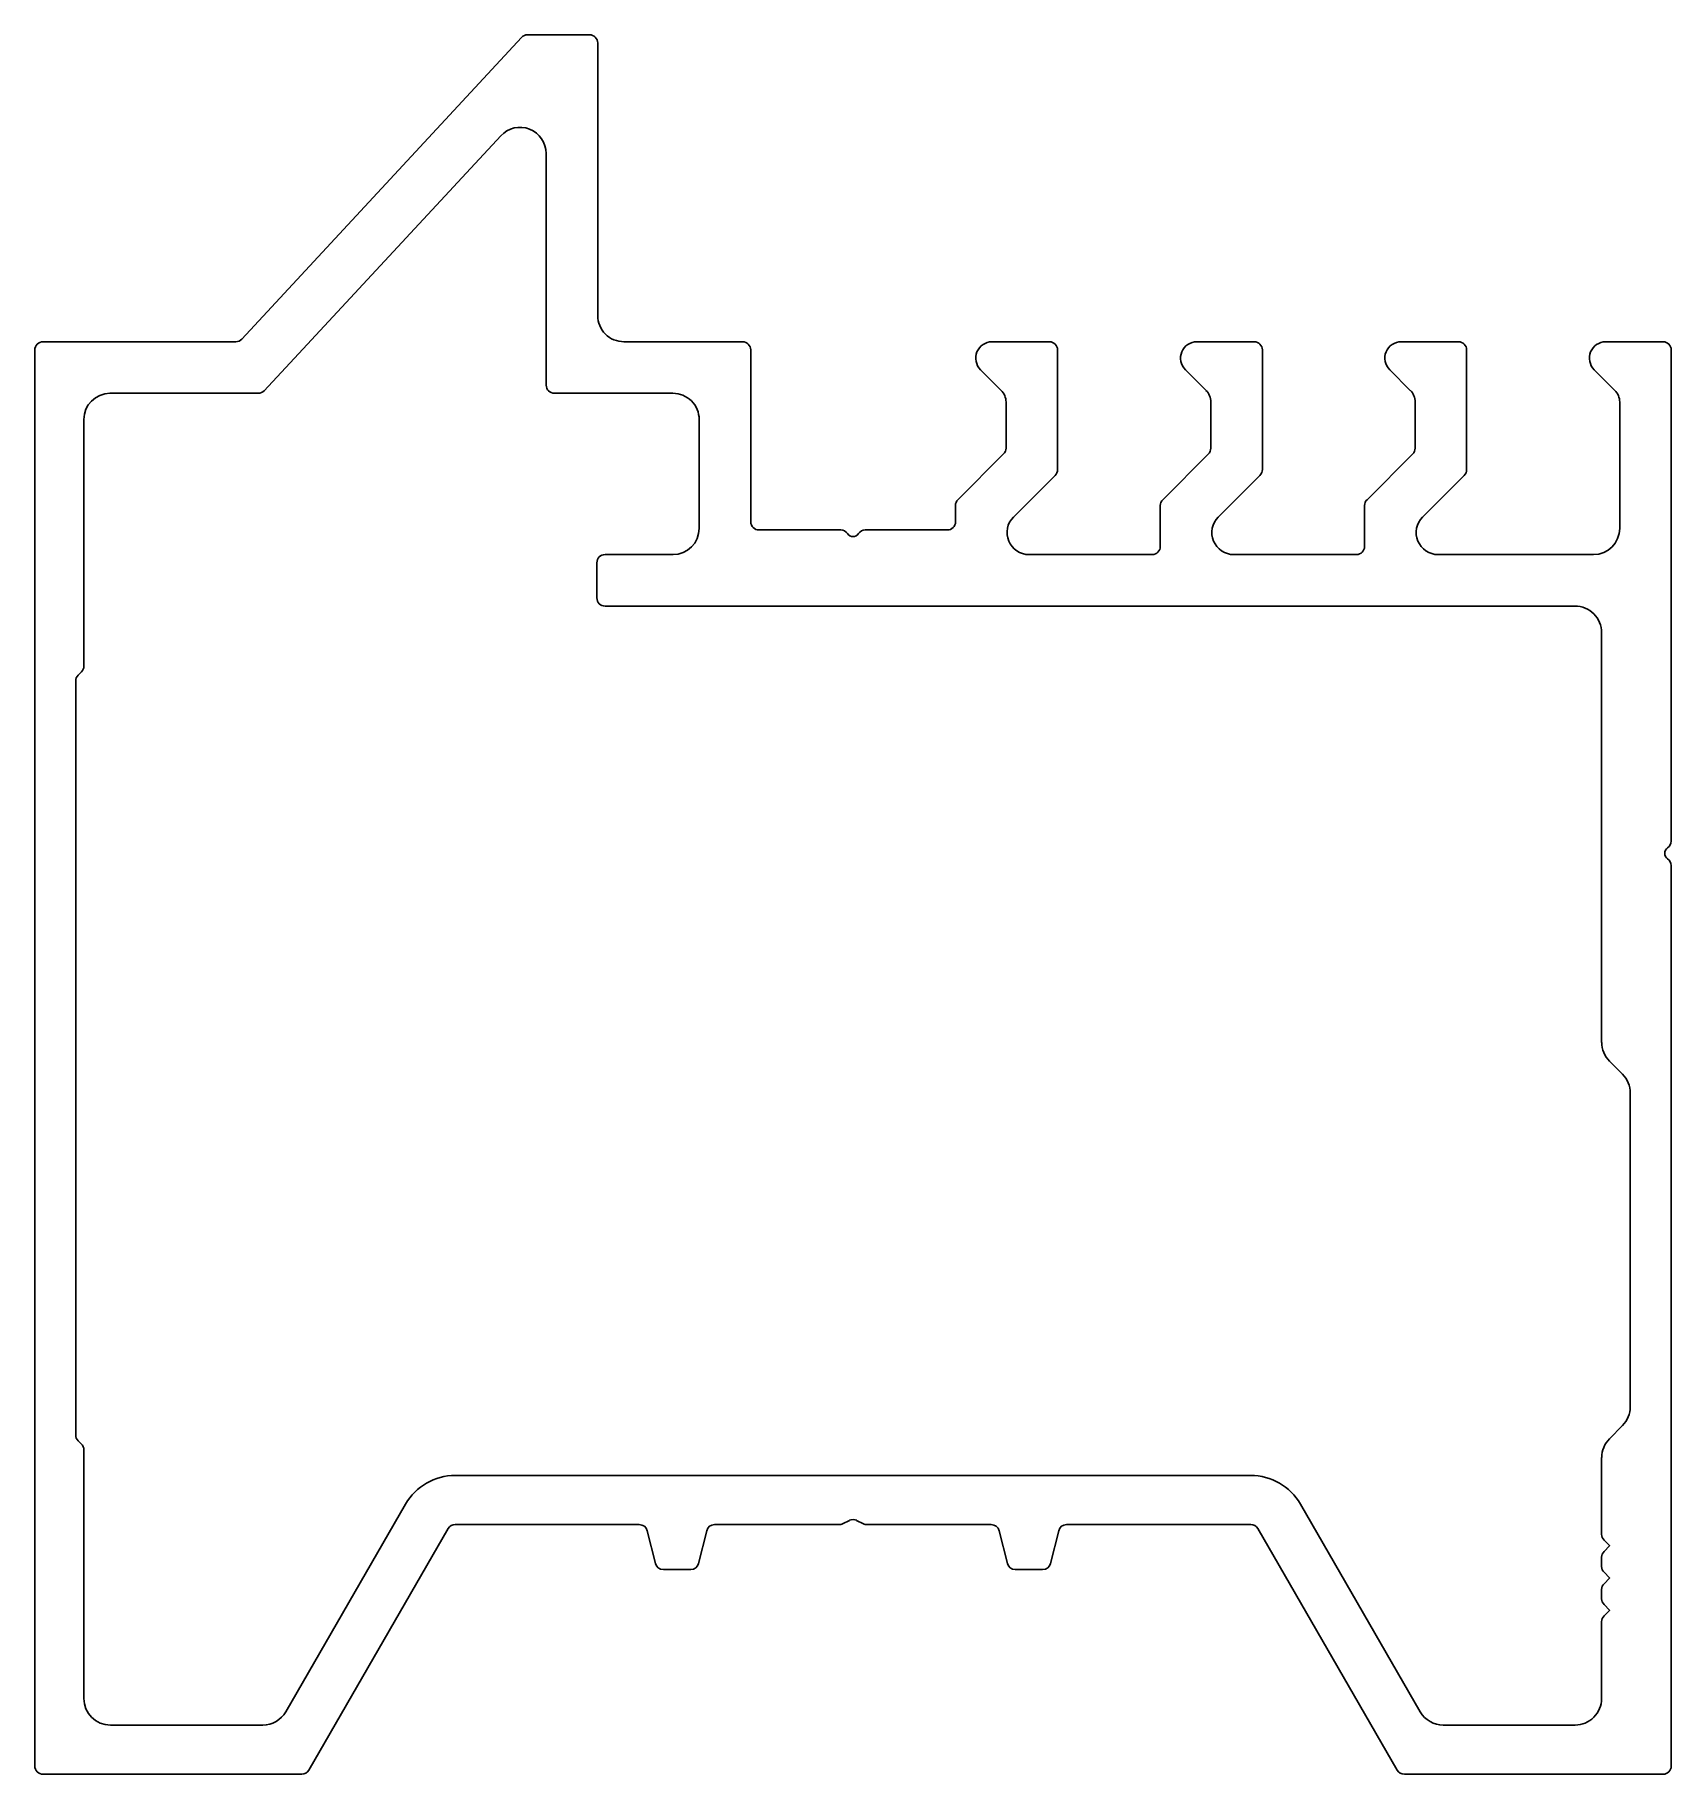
# Model space of a CAD drawing. Extents: x 9.6 to 60.4, y 12.1 to 66.1.
import ezdxf

# ---------------------------------------------------------------- set-up
doc = ezdxf.new("R2010")
doc.units = 0
doc.layers.get('0').update_dxf_attribs({"linetype": 'CONTINUOUS'})

msp = doc.modelspace()

# ---------------------------------------------------------------- linework, layer by layer
for p, q in [((24.732, 65.982), (16.042, 56.618)), ((26.838, 66.063), (24.916, 66.063)), ((27.093, 57.35), (27.093, 65.809)), ((16.741, 55.018), (24.083, 62.93)), ((25.493, 62.379), (25.493, 55.191)), ((9.616, 56.283), (9.616, 12.337)), ((15.857, 56.537), (9.871, 56.537)), ((31.589, 56.537), (27.908, 56.537)), ((31.843, 50.948), (31.843, 56.283)), ((41.115, 56.537), (39.337, 56.537)), ((41.369, 52.571), (41.369, 56.283)), ((47.473, 56.537), (45.695, 56.537)), ((47.727, 52.572), (47.727, 56.284)), ((53.816, 56.537), (52.038, 56.537)), ((54.07, 52.572), (54.07, 56.284)), ((60.167, 56.537), (58.388, 56.537)), ((60.421, 41.041), (60.421, 56.283)), ((38.978, 55.669), (39.619, 55.028)), ((45.337, 55.669), (45.978, 55.028)), ((51.68, 55.669), (52.321, 55.027)), ((58.03, 55.669), (58.671, 55.028)), ((11.951, 54.937), (16.554, 54.937)), ((25.747, 54.937), (29.428, 54.937)), ((39.769, 54.668), (39.769, 54.668)), ((39.769, 54.668), (39.769, 53.234)), ((46.126, 54.669), (46.126, 53.234)), ((52.47, 54.668), (52.47, 54.668)), ((52.47, 54.668), (52.47, 53.234)), ((58.82, 54.669), (58.82, 50.746)), ((11.141, 46.472), (11.141, 54.124)), ((30.243, 54.124), (30.243, 50.745)), ((39.694, 53.054), (38.275, 51.635)), ((46.052, 53.054), (44.633, 51.635)), ((52.395, 53.054), (50.976, 51.635)), ((40.001, 51.098), (41.295, 52.391)), ((46.359, 51.098), (47.652, 52.391)), ((52.702, 51.098), (53.996, 52.391)), ((38.201, 51.455), (38.201, 50.949)), ((44.559, 51.455), (44.559, 50.187)), ((50.902, 51.455), (50.902, 50.187)), ((40.001, 51.098), (40.001, 51.098)), ((34.638, 50.695), (32.099, 50.695)), ((37.948, 50.695), (35.399, 50.695)), ((27.068, 49.678), (27.068, 48.586)), ((29.432, 49.933), (27.322, 49.933)), ((44.306, 49.933), (40.486, 49.933)), ((50.649, 49.933), (46.843, 49.933)), ((58.009, 49.933), (53.187, 49.933)), ((27.322, 48.332), (57.434, 48.332)), ((58.261, 47.508), (58.261, 34.795)), ((10.887, 22.613), (10.887, 46.007)), ((10.96, 46.186), (11.066, 46.293)), ((60.421, 12.337), (60.421, 40.281)), ((58.504, 34.21), (58.909, 33.806)), ((59.151, 33.224), (59.151, 23.487)), ((58.909, 22.902), (58.502, 22.495)), ((11.065, 22.329), (10.962, 22.433)), ((11.141, 14.433), (11.141, 22.149)), ((58.261, 21.912), (58.261, 19.526)), ((47.366, 21.355), (22.668, 21.355)), ((21.13, 20.466), (17.409, 14.021)), ((52.63, 14.019), (48.907, 20.466)), ((18.123, 12.21), (22.45, 19.704)), ((22.669, 19.831), (28.384, 19.831)), ((28.631, 19.639), (28.631, 19.639)), ((28.631, 19.639), (28.885, 18.626)), ((30.226, 18.626), (30.479, 19.639)), ((30.724, 19.831), (34.583, 19.831)), ((34.697, 19.858), (34.905, 19.962)), ((35.132, 19.962), (35.132, 19.962)), ((35.132, 19.962), (35.34, 19.858)), ((35.454, 19.831), (39.311, 19.831)), ((39.558, 19.639), (39.811, 18.626)), ((41.152, 18.626), (41.406, 19.639)), ((41.651, 19.831), (47.366, 19.831)), ((47.587, 19.704), (47.587, 19.704)), ((47.587, 19.704), (51.914, 12.21)), ((58.335, 19.349), (58.506, 19.178)), ((58.506, 19.167), (58.335, 18.996)), ((29.131, 18.434), (29.979, 18.434)), ((40.058, 18.434), (40.906, 18.434)), ((58.261, 18.819), (58.261, 18.526)), ((58.261, 17.819), (58.261, 17.526)), ((58.335, 18.349), (58.506, 18.178)), ((58.506, 18.167), (58.335, 17.996)), ((58.335, 17.349), (58.506, 17.178)), ((58.261, 16.819), (58.261, 14.434)), ((58.506, 17.167), (58.335, 16.996)), ((16.694, 13.608), (11.966, 13.608)), ((16.694, 13.608), (16.694, 13.608)), ((57.436, 13.608), (53.344, 13.608)), ((9.872, 12.083), (17.905, 12.083)), ((52.135, 12.083), (60.168, 12.083))]:
    msp.add_line(p, q)
for centre, radius, start, end in [((24.918, 65.809), 0.254, 90.2875, 137.1387), ((26.839, 65.809), 0.254, 0.1118, 90.2875), ((24.68, 62.378), 0.813, 0.0801, 137.2433), ((27.906, 57.35), 0.813, 180, 270.1608), ((9.871, 56.283), 0.254, 90, 180.0499), ((15.856, 56.791), 0.254, 270.2878, 317.1387), ((31.589, 56.283), 0.254, 360, 90), ((39.337, 56.029), 0.508, 89.9999, 225.1125), ((41.115, 56.283), 0.254, 0.0863, 90), ((45.695, 56.029), 0.508, 89.9999, 225.1836), ((47.473, 56.283), 0.254, 0.2101, 90), ((52.038, 56.029), 0.508, 89.9999, 225.1917), ((53.816, 56.283), 0.254, 0.1883, 90), ((58.388, 56.029), 0.508, 89.9999, 225.1784), ((60.167, 56.283), 0.254, 360, 90), ((25.747, 55.191), 0.254, 180, 270), ((11.953, 54.124), 0.813, 90.1475, 180.0218), ((16.554, 55.191), 0.254, 270, 317.2688), ((29.43, 54.124), 0.813, 360, 90.1475), ((39.261, 54.668), 0.508, 0, 45.146), ((45.618, 54.668), 0.508, 0.0448, 45.0168), ((51.962, 54.668), 0.508, 0, 44.9998), ((58.312, 54.668), 0.508, 0.0683, 45.0465), ((39.515, 53.234), 0.254, 314.9999, 0), ((45.872, 53.234), 0.254, 314.9998, 0.0634), ((52.216, 53.234), 0.254, 314.9998, 0), ((41.115, 52.571), 0.254, 314.9998, 0.0863), ((47.473, 52.571), 0.254, 314.9999, 0.2101), ((53.816, 52.571), 0.254, 314.9999, 0.1883), ((38.455, 51.455), 0.254, 134.9999, 180.1583), ((44.813, 51.455), 0.254, 134.9999, 180), ((51.156, 51.455), 0.254, 134.9999, 180), ((29.43, 50.745), 0.813, 270.1357, 0), ((32.097, 50.949), 0.254, 180.1166, 270.2764), ((37.947, 50.949), 0.254, 270.2765, 0), ((40.484, 50.615), 0.683, 134.9998, 270.148), ((46.842, 50.615), 0.683, 134.9999, 270.148), ((53.185, 50.615), 0.683, 134.9999, 270.148), ((58.007, 50.745), 0.813, 270.1356, 0.054), ((34.638, 50.441), 0.254, 33.749, 90), ((35.019, 50.695), 0.203, 213.749, 326.251), ((35.399, 50.441), 0.254, 90, 146.251), ((27.322, 49.678), 0.254, 90, 180.1121), ((44.305, 50.187), 0.254, 270.2426, 0.1078), ((50.648, 50.187), 0.254, 270.2426, 0.0543), ((27.322, 48.586), 0.254, 180.1121, 270), ((57.436, 47.507), 0.825, 0.104, 90.1697), ((10.887, 46.472), 0.254, 315.0903, 360), ((11.141, 46.007), 0.254, 135.2083, 180.0677), ((60.167, 41.041), 0.254, 303.7481, 0), ((60.421, 40.661), 0.203, 123.7481, 236.2519), ((60.167, 40.281), 0.254, 360, 56.2519), ((59.087, 34.795), 0.825, 180, 225.1016), ((58.325, 33.222), 0.825, 0.1199, 45), ((58.325, 23.485), 0.825, 315, 0.1199), ((11.141, 22.613), 0.254, 180.0018, 224.9992), ((10.887, 22.149), 0.254, 0, 45.2377), ((59.087, 21.912), 0.825, 135.0704, 180), ((22.67, 19.577), 1.778, 90.0566, 150), ((47.367, 19.577), 1.778, 30, 90.0566), ((35.019, 19.735), 0.254, 63.3967, 116.6028), ((22.67, 19.577), 0.254, 90.24, 150), ((28.385, 19.577), 0.254, 14.04, 90.24), ((30.725, 19.577), 0.254, 90.24, 165.9601), ((34.583, 20.085), 0.254, 270, 296.6033), ((35.454, 20.085), 0.254, 243.3967, 270), ((39.312, 19.577), 0.254, 14.0805, 90.24), ((41.652, 19.577), 0.254, 90.24, 165.96), ((47.367, 19.577), 0.254, 30, 90.24), ((58.511, 19.526), 0.25, 180, 225), ((58.511, 18.819), 0.25, 135, 180), ((58.5, 19.173), 0.008, 315, 45), ((29.131, 18.688), 0.254, 194.2003, 270), ((29.979, 18.688), 0.254, 269.9999, 345.9601), ((40.058, 18.688), 0.254, 194.0399, 270), ((40.906, 18.688), 0.254, 269.9999, 345.9601), ((58.511, 18.526), 0.25, 180, 225), ((58.511, 17.819), 0.25, 135, 180), ((58.5, 18.173), 0.008, 315, 45), ((58.511, 17.526), 0.25, 180, 225), ((58.511, 16.819), 0.25, 135, 180), ((58.5, 17.173), 0.008, 315, 45), ((11.966, 14.433), 0.826, 180.0216, 270), ((57.436, 14.433), 0.825, 270, 0.1039), ((16.694, 14.433), 0.825, 270, 330.0915), ((53.344, 14.433), 0.825, 210.1353, 270), ((9.871, 12.337), 0.254, 180.0499, 270.291), ((17.903, 12.337), 0.254, 270.291, 330), ((52.134, 12.337), 0.254, 210, 270.291), ((60.167, 12.337), 0.254, 270.291, 360)]:
    msp.add_arc(centre, radius, start, end)

doc.saveas('drawing.dxf')
